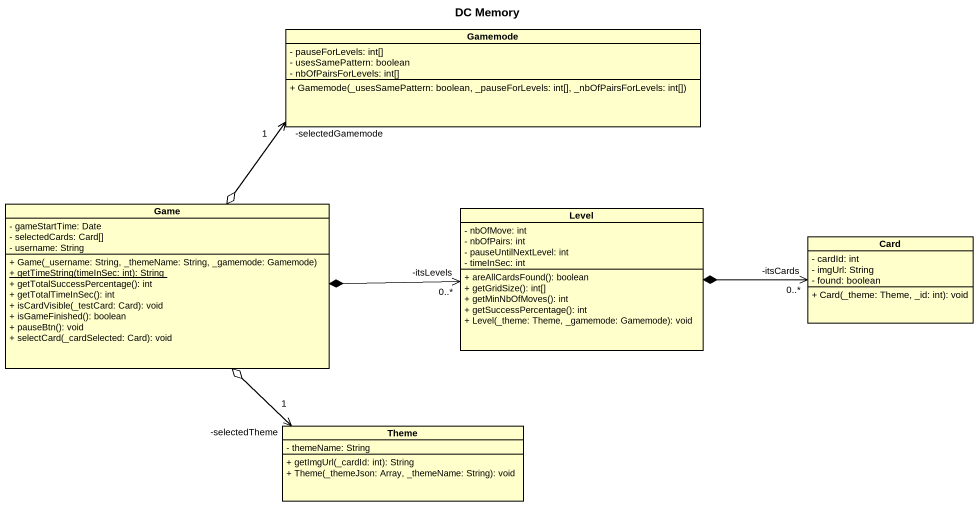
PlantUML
@startuml
title DC Memory
hide circle
hide empty members
skinparam classAttributeIconSize 0
class Gamemode {
  - pauseForLevels: int[]
  - usesSamePattern: boolean
  - nbOfPairsForLevels: int[]
  + Gamemode(_usesSamePattern: boolean, _pauseForLevels: int[], _nbOfPairsForLevels: int[])
}
class Game {
  - gameStartTime: Date
  - selectedCards: Card[]
  - username: String
  + Game(_username: String, _themeName: String, _gamemode: Gamemode)
  {static} + getTimeString(timeInSec: int): String
  + getTotalSuccessPercentage(): int
  + getTotalTimeInSec(): int
  + isCardVisible(_testCard: Card): void
  + isGameFinished(): boolean
  + pauseBtn(): void
  + selectCard(_cardSelected: Card): void
}
class Level {
  - nbOfMove: int
  - nbOfPairs: int
  - pauseUntilNextLevel: int
  - timeInSec: int
  + areAllCardsFound(): boolean
  + getGridSize(): int[]
  + getMinNbOfMoves(): int
  + getSuccessPercentage(): int
  + Level(_theme: Theme, _gamemode: Gamemode): void
}
class "Card" as Card_ {
  - cardId: int
  - imgUrl: String
  - found: boolean
  + Card(_theme: Theme, _id: int): void
}
class Theme {
  - themeName: String
  + getImgUrl(_cardId: int): String
  + Theme(_themeJson: Array, _themeName: String): void
}
Game o-up-> "-selectedGamemode\n1" Gamemode
Game *-right-> "-itsLevels\n0..*" Level
Game o--> "-selectedTheme\n1" Theme
Level *-right-> "-itsCards\n0..*" Card_
@enduml
